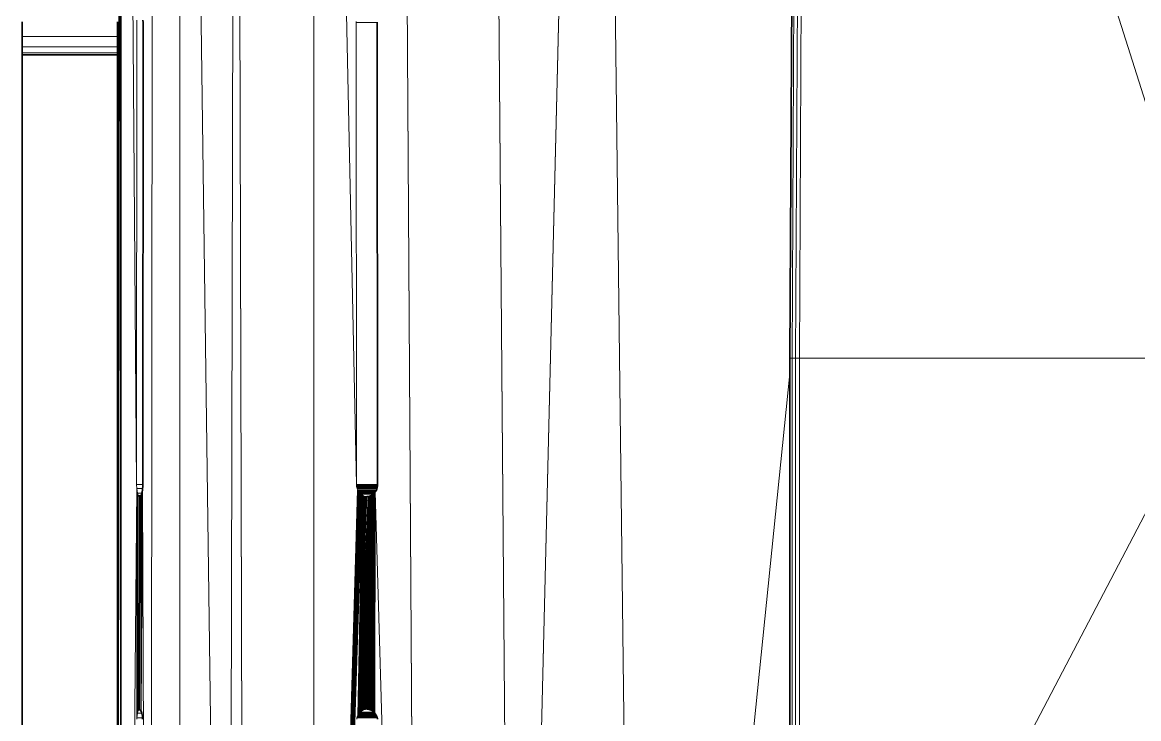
# Model space of a CAD drawing. Header units: inches. Extents: x 1 to 101, y 1 to 36.
# Drawn here: x 77.549 to 82.143, y 15.464 to 18.329 of the extents above; entities that cross this region are included whole.
import ezdxf

# ---------------------------------------------------------------- set-up
doc = ezdxf.new("R2010")
doc.units = ezdxf.units.IN
doc.header["$MEASUREMENT"] = 0
doc.layers.add('Default', color=7, linetype='Continuous')

msp = doc.modelspace()

# ---------------------------------------------------------------- linework, layer by layer
at = {"layer": 'Default', "color": 8, "lineweight": 0, "true_color": 0x7b7b7b, "transparency": 33554687}
for p, q in [((78.0745, 9.2099), (78.0899, 24.8144)), ((78.1973, 24.8144), (78.1974, 9.0087))]:
    msp.add_line(p, q, dxfattribs=at).dxf.unprotected_set("ltscale", 0)
at = {"layer": 'Default', "color": 251, "lineweight": 0, "true_color": 0x676767, "transparency": 33554687}
for p, q in [((78.0899, 24.8144), (78.0745, 9.2099)), ((78.0455, 18.3273), (78.0452, 18.337)), ((78.0444, 16.4273), (78.0455, 18.3273)), ((78.0383, 15.4943), (78.0432, 16.4043)), ((78.0432, 16.4043), (78.0437, 16.41)), ((78.0745, 9.2099), (78.0432, 16.4043)), ((78.0432, 16.4043), (78.0745, 9.2099)), ((78.0437, 16.41), (78.0438, 16.411)), ((78.0438, 16.411), (78.0444, 16.4174)), ((78.0444, 16.4174), (78.0444, 16.4273)), ((78.0325, 15.5018), (78.0337, 16.378)), ((78.0337, 16.378), (78.0373, 16.3822)), ((78.0373, 16.3822), (78.0383, 15.4943)), ((78.0354, 15.4982), (78.0325, 15.5018)), ((78.0383, 15.4943), (78.0354, 15.4982)), ((78.0407, 15.4866), (78.0383, 15.4943)), ((78.041, 15.4855), (78.0407, 15.4866)), ((78.042, 15.4796), (78.041, 15.4855)), ((78.043, 15.4739), (78.042, 15.4796)), ((78.0434, 15.4667), (78.043, 15.4739)), ((78.0437, 15.4621), (78.0434, 15.4667))]:
    msp.add_line(p, q, dxfattribs=at).dxf.unprotected_set("ltscale", 0)
at = {"layer": 'Default', "color": 7, "lineweight": 15, "ltscale": 5.289577, "transparency": 33554687}
for p, q in [((78.0745, 9.2099), (78.0899, 24.8144)), ((78.1973, 24.8144), (78.1974, 9.0087)), ((78.3979, 9.9536), (78.4276, 24.8144)), ((78.4662, 9.9537), (78.4276, 24.8144)), ((78.7484, 24.8144), (78.7475, 9.9537)), ((79.1856, 9.9537), (79.0932, 24.8144)), ((79.572, 10.7327), (79.4587, 24.8144)), ((79.9126, 24.8144), (80.0804, 10.7274)), ((80.7168, 16.9472), (80.745, 22.4117)), ((80.7308, 16.9472), (80.7587, 22.4085)), ((80.7469, 16.9472), (80.7744, 22.405)), ((80.7086, 16.9473), (80.7152, 18.459)), ((78.0186, 16.4273), (78.0197, 18.337)), ((78.9224, 18.3273), (78.9226, 18.3323)), ((78.9236, 16.4273), (78.9224, 18.3273)), ((78.9224, 18.3273), (79.0084, 18.3273)), ((77.9399, 18.2705), (77.5487, 18.2705)), ((77.9399, 18.2275), (77.5487, 18.2275)), ((77.5487, 18.2024), (77.9399, 18.2024)), ((80.7074, 16.9473), (80.7086, 16.9473)), ((80.7086, 16.9473), (80.7074, 16.8838)), ((80.7086, 16.9473), (80.7168, 16.9472)), ((80.7168, 16.9472), (80.7168, 13.5901)), ((80.7168, 16.9472), (80.7308, 16.9472)), ((80.7469, 16.9472), (80.7308, 16.9472)), ((80.7308, 16.9472), (80.7309, 13.5898)), ((80.7471, 13.5898), (80.7469, 16.9472)), ((80.7469, 16.9472), (82.5046, 16.9472)), ((80.0804, 10.7274), (80.7074, 16.8838)), ((80.7074, 16.8838), (80.7084, 13.5905)), ((78.0194, 16.41), (77.9535, 9.0087)), ((78.0194, 16.41), (78.0186, 16.4273)), ((78.0186, 16.4273), (78.0444, 16.4273)), ((78.0227, 16.3909), (78.0194, 16.41)), ((78.0194, 16.41), (78.0437, 16.41)), ((78.0194, 16.41), (78.0196, 15.4667)), ((78.0383, 15.4943), (78.0432, 16.4043)), ((78.0745, 9.2099), (78.0432, 16.4043)), ((78.9279, 16.4057), (78.7833, 11.2692)), ((79.0105, 16.4273), (78.9236, 16.4273)), ((78.9236, 16.4273), (78.9238, 16.4224)), ((78.925, 16.4224), (78.9236, 16.4273)), ((78.9242, 16.4192), (78.9238, 16.4224)), ((78.9242, 16.4192), (78.925, 16.4224)), ((78.9251, 16.4145), (78.9242, 16.4192)), ((78.9242, 16.4192), (79.0099, 16.4192)), ((78.925, 16.4224), (79.0105, 16.4224)), ((78.9263, 16.41), (78.9251, 16.4145)), ((78.9251, 16.4145), (79.009, 16.4145)), ((79.0078, 16.41), (78.9263, 16.41)), ((78.9263, 16.41), (78.9279, 16.4057)), ((78.9279, 16.4057), (78.9298, 16.4016)), ((78.9279, 16.4057), (79.0062, 16.4057)), ((79.0104, 16.4077), (79.0089, 16.4078)), ((78.0222, 15.4866), (78.0227, 16.3909)), ((78.0256, 16.3829), (78.0227, 16.3909)), ((78.0227, 16.3909), (78.0405, 16.3909)), ((78.0303, 16.3776), (78.0256, 16.3829)), ((78.0256, 16.3829), (78.0373, 16.3822)), ((78.0256, 15.4975), (78.0256, 16.3829)), ((78.0291, 15.5017), (78.0303, 16.3776)), ((78.0325, 15.5018), (78.0337, 16.378)), ((78.0383, 15.4943), (78.0373, 16.3822)), ((78.0383, 15.4943), (78.0403, 16.3882)), ((78.7833, 11.2692), (78.9298, 16.4016)), ((78.932, 16.3978), (78.7833, 11.2692)), ((78.9345, 16.3942), (78.7833, 11.2692)), ((78.7833, 11.2692), (78.9373, 16.3909)), ((78.9403, 16.3879), (78.7833, 11.2692)), ((78.9436, 16.3852), (78.7833, 11.2692)), ((78.9471, 16.3829), (78.7833, 11.2692)), ((78.9859, 16.3822), (78.9291, 15.4753)), ((78.9508, 16.381), (78.9291, 15.4753)), ((78.9291, 15.4753), (78.9821, 16.3804)), ((78.9547, 16.3794), (78.9291, 15.4753)), ((78.9782, 16.379), (78.9291, 15.4753)), ((78.9587, 16.3783), (78.9291, 15.4753)), ((78.9291, 15.4753), (78.9742, 16.378)), ((78.9291, 15.4753), (78.9628, 16.3776)), ((78.9714, 16.3776), (78.9291, 15.4753)), ((78.9671, 16.3773), (78.9291, 15.4753)), ((78.9298, 16.4016), (78.932, 16.3978)), ((78.9298, 16.4016), (79.0043, 16.4016)), ((78.9311, 15.4793), (78.9988, 16.3931)), ((78.9959, 16.3899), (78.9311, 15.4793)), ((78.9311, 15.4793), (78.9928, 16.387)), ((78.9894, 16.3844), (78.9311, 15.4793)), ((78.932, 16.3978), (78.9345, 16.3942)), ((78.932, 16.3978), (79.0021, 16.3978)), ((78.9988, 16.3931), (78.9334, 15.4831)), ((78.9345, 16.3942), (78.9996, 16.3942)), ((78.9373, 16.3909), (78.9345, 16.3942)), ((78.936, 15.4866), (78.9988, 16.3931)), ((78.9968, 16.3909), (78.9373, 16.3909)), ((78.9373, 16.3909), (78.9403, 16.3879)), ((78.9988, 16.3931), (78.9389, 15.4898)), ((78.9403, 16.3879), (78.9436, 16.3852)), ((78.9403, 16.3879), (78.9937, 16.3879)), ((78.942, 15.4927), (78.9988, 16.3931)), ((78.9436, 16.3852), (78.9471, 16.3829)), ((78.9988, 16.3931), (78.9453, 15.4953)), ((78.9471, 16.3829), (78.9488, 16.3829)), ((78.9488, 16.3829), (78.9508, 16.381)), ((78.9988, 16.3931), (78.9489, 15.4975)), ((78.9508, 16.381), (78.9525, 16.381)), ((78.9525, 16.381), (78.9547, 16.3794)), ((78.9526, 15.4993), (78.9988, 16.3931)), ((78.9547, 16.3794), (78.9562, 16.3794)), ((78.9562, 16.3794), (78.9587, 16.3783)), ((78.9988, 16.3931), (78.9566, 15.5007)), ((78.9587, 16.3783), (78.9601, 16.3783)), ((78.9601, 16.3783), (78.9628, 16.3776)), ((78.9606, 15.5017), (78.9988, 16.3931)), ((78.9628, 16.3776), (78.9641, 16.3776)), ((78.9988, 16.3931), (78.9634, 15.5021)), ((78.9641, 16.3776), (78.9671, 16.3773)), ((78.9677, 15.5023), (78.9988, 16.3931)), ((78.9988, 16.3931), (78.9719, 15.5021)), ((78.9761, 15.5014), (78.9988, 16.3931)), ((78.9988, 16.3931), (78.9801, 15.5003)), ((79.0014, 16.3966), (78.984, 15.4987)), ((78.9877, 15.4968), (79.0014, 16.3966)), ((79.0014, 16.3966), (78.9912, 15.4944)), ((78.9944, 15.4918), (79.0014, 16.3966)), ((79.0014, 16.3966), (78.9975, 15.4888)), ((79.0014, 16.3966), (78.9994, 15.4866)), ((79.1856, 9.9537), (79.0014, 16.3966)), ((78.0196, 15.4667), (78.0222, 15.4866)), ((78.0222, 15.4866), (78.0256, 15.4975)), ((78.0222, 15.4866), (78.0407, 15.4866)), ((78.0256, 15.4975), (78.0291, 15.5017)), ((78.0256, 15.4975), (78.0354, 15.4982)), ((78.0291, 15.5017), (78.0325, 15.5018)), ((78.936, 15.4866), (78.9334, 15.4831)), ((78.9389, 15.4898), (78.936, 15.4866)), ((78.936, 15.4866), (78.9994, 15.4866)), ((78.942, 15.4927), (78.9389, 15.4898)), ((78.9389, 15.4898), (78.9965, 15.4898)), ((78.9433, 15.4927), (78.942, 15.4927)), ((78.9453, 15.4953), (78.9433, 15.4927)), ((78.9466, 15.4953), (78.9453, 15.4953)), ((78.9489, 15.4975), (78.9466, 15.4953)), ((78.9526, 15.4993), (78.9489, 15.4975)), ((78.9538, 15.4993), (78.9526, 15.4993)), ((78.9566, 15.5007), (78.9538, 15.4993)), ((78.9606, 15.5017), (78.9566, 15.5007)), ((78.9634, 15.5021), (78.9606, 15.5017)), ((78.9677, 15.5023), (78.9634, 15.5021)), ((78.0193, 15.462), (78.0196, 15.4667)), ((78.0196, 15.4667), (78.0434, 15.4667)), ((78.926, 15.4667), (78.9251, 15.462)), ((78.9274, 15.4711), (78.926, 15.4667)), ((78.926, 15.4667), (79.0093, 15.4667)), ((78.9291, 15.4753), (78.9274, 15.4711)), ((78.9274, 15.4711), (79.0085, 15.471)), ((78.9311, 15.4793), (78.9291, 15.4753)), ((78.9291, 15.4753), (79.0059, 15.4759)), ((78.9334, 15.4831), (78.9311, 15.4793)), ((78.9311, 15.4793), (79.0043, 15.4793)), ((78.9334, 15.4831), (79.002, 15.4831))]:
    msp.add_line(p, q, dxfattribs=at)
at = {"layer": 'Default', "color": 252, "lineweight": 0, "true_color": 0x909090, "transparency": 33554687}
for p, q in [((78.1974, 9.0087), (78.1973, 24.8144)), ((78.1973, 24.8144), (78.3979, 9.9536))]:
    msp.add_line(p, q, dxfattribs=at).dxf.unprotected_set("ltscale", 0)
at = {"layer": 'Default', "color": 252, "lineweight": 0, "true_color": 0x919191, "transparency": 33554687}
for p, q in [((78.3979, 9.9536), (78.1973, 24.8144)), ((78.4276, 24.8144), (78.3979, 9.9536))]:
    msp.add_line(p, q, dxfattribs=at).dxf.unprotected_set("ltscale", 0)
at = {"layer": 'Default', "color": 253, "lineweight": 0, "true_color": 0x9e9e9e, "transparency": 33554687}
for p, q in [((78.3979, 9.9536), (78.4276, 24.8144)), ((78.4276, 24.8144), (78.4662, 9.9537))]:
    msp.add_line(p, q, dxfattribs=at).dxf.unprotected_set("ltscale", 0)
at = {"layer": 'Default', "color": 253, "lineweight": 0, "true_color": 0xa3a3a3, "transparency": 33554687}
for p, q in [((78.4662, 9.9537), (78.4276, 24.8144)), ((78.7484, 24.8144), (78.7475, 9.9537)), ((78.7475, 9.9537), (78.7484, 24.8144)), ((78.7484, 24.8144), (78.9236, 16.4273)), ((78.9279, 16.4057), (78.7833, 11.2692)), ((78.9236, 16.4273), (78.9238, 16.4224)), ((78.9238, 16.4224), (78.9242, 16.4192)), ((78.9242, 16.4192), (78.9251, 16.4145)), ((78.9251, 16.4145), (78.9263, 16.41)), ((78.9263, 16.41), (78.9279, 16.4057))]:
    msp.add_line(p, q, dxfattribs=at).dxf.unprotected_set("ltscale", 0)
at = {"layer": 'Default', "color": 9, "lineweight": 0, "true_color": 0xbababa, "transparency": 33554687}
for p, q in [((78.9236, 16.4273), (78.7484, 24.8144)), ((78.9226, 18.3323), (78.9224, 18.3273)), ((78.9224, 18.3273), (78.9236, 16.4273)), ((78.9994, 15.4866), (79.0014, 16.3966)), ((79.0014, 16.3966), (79.1856, 9.9537)), ((79.0003, 15.4855), (78.9994, 15.4866)), ((79.002, 15.4831), (79.0003, 15.4855)), ((79.0028, 15.4819), (79.002, 15.4831)), ((79.0043, 15.4793), (79.0028, 15.4819)), ((79.005, 15.4779), (79.0043, 15.4793)), ((79.0059, 15.4759), (79.005, 15.4779)), ((79.0069, 15.4739), (79.0059, 15.4759)), ((79.0085, 15.471), (79.0069, 15.4739)), ((79.0085, 15.4696), (79.0085, 15.471)), ((79.0093, 15.4667), (79.0085, 15.4696)), ((79.0105, 15.4651), (79.0093, 15.4667)), ((79.0103, 15.462), (79.0105, 15.4651))]:
    msp.add_line(p, q, dxfattribs=at).dxf.unprotected_set("ltscale", 0)
at = {"layer": 'Default', "color": 9, "lineweight": 0, "true_color": 0xb8b8b8, "transparency": 33554687}
for p, q in [((79.0932, 24.8144), (79.1856, 9.9537)), ((79.0932, 24.8144), (79.1856, 9.9537)), ((79.0084, 18.3273), (79.0084, 18.3298)), ((79.0084, 18.3273), (79.0084, 18.3298)), ((79.0105, 16.4273), (79.0084, 18.3273)), ((79.0105, 16.4273), (79.0084, 18.3273)), ((79.0043, 16.4016), (79.0057, 16.4043)), ((79.0043, 16.4016), (79.0057, 16.4043)), ((79.0057, 16.4043), (79.0062, 16.4057)), ((79.0057, 16.4043), (79.0062, 16.4057)), ((79.0062, 16.4057), (79.0071, 16.4078)), ((79.0062, 16.4057), (79.0071, 16.4078)), ((79.0071, 16.4078), (79.0078, 16.41)), ((79.0071, 16.4078), (79.0078, 16.41)), ((79.0078, 16.41), (79.0087, 16.413)), ((79.0078, 16.41), (79.0087, 16.413)), ((79.0087, 16.413), (79.009, 16.4145)), ((79.0087, 16.413), (79.009, 16.4145)), ((79.009, 16.4145), (79.0097, 16.4176)), ((79.009, 16.4145), (79.0097, 16.4176)), ((79.0097, 16.4176), (79.0099, 16.4192)), ((79.0097, 16.4176), (79.0099, 16.4192)), ((79.0099, 16.4192), (79.0105, 16.4207)), ((79.0099, 16.4192), (79.0105, 16.4207)), ((79.0105, 16.4224), (79.0105, 16.4273)), ((79.0105, 16.4224), (79.0105, 16.4273)), ((79.0105, 16.4207), (79.0105, 16.4224)), ((79.0105, 16.4207), (79.0105, 16.4224)), ((78.9994, 15.4866), (79.0014, 16.3966)), ((78.9994, 15.4866), (79.0014, 16.3966)), ((79.0014, 16.3966), (79.0021, 16.3978)), ((79.0014, 16.3966), (79.0021, 16.3978)), ((79.0014, 16.3966), (79.1856, 9.9537)), ((79.1856, 9.9537), (79.0014, 16.3966)), ((79.1856, 9.9537), (79.0014, 16.3966)), ((79.0014, 16.3966), (79.1856, 9.9537)), ((79.0021, 16.3978), (79.0037, 16.4003)), ((79.0021, 16.3978), (79.0037, 16.4003)), ((79.0037, 16.4003), (79.0043, 16.4016)), ((79.0037, 16.4003), (79.0043, 16.4016)), ((79.0003, 15.4855), (78.9994, 15.4866)), ((79.0003, 15.4855), (78.9994, 15.4866)), ((79.002, 15.4831), (79.0003, 15.4855)), ((79.002, 15.4831), (79.0003, 15.4855)), ((79.0028, 15.4819), (79.002, 15.4831)), ((79.0028, 15.4819), (79.002, 15.4831)), ((79.0043, 15.4793), (79.0028, 15.4819)), ((79.0043, 15.4793), (79.0028, 15.4819)), ((79.005, 15.4779), (79.0043, 15.4793)), ((79.005, 15.4779), (79.0043, 15.4793)), ((79.0059, 15.4759), (79.005, 15.4779)), ((79.0059, 15.4759), (79.005, 15.4779)), ((79.0069, 15.4739), (79.0059, 15.4759)), ((79.0069, 15.4739), (79.0059, 15.4759)), ((79.0085, 15.471), (79.0069, 15.4739)), ((79.0085, 15.471), (79.0069, 15.4739)), ((79.0085, 15.4696), (79.0085, 15.471)), ((79.0085, 15.4696), (79.0085, 15.471)), ((79.0093, 15.4667), (79.0085, 15.4696)), ((79.0093, 15.4667), (79.0085, 15.4696)), ((79.0105, 15.4651), (79.0093, 15.4667)), ((79.0105, 15.4651), (79.0093, 15.4667)), ((79.0103, 15.462), (79.0105, 15.4651)), ((79.0103, 15.462), (79.0105, 15.4651))]:
    msp.add_line(p, q, dxfattribs=at).dxf.unprotected_set("ltscale", 0)
at = {"layer": 'Default', "color": 9, "lineweight": 0, "true_color": 0xc4c4c4, "transparency": 33554687}
for p, q in [((79.1856, 9.9537), (79.0932, 24.8144)), ((79.4587, 24.8144), (79.572, 10.7327))]:
    msp.add_line(p, q, dxfattribs=at).dxf.unprotected_set("ltscale", 0)
at = {"layer": 'Default', "color": 9, "lineweight": 0, "true_color": 0xcacaca, "transparency": 33554687}
for p, q in [((79.572, 10.7327), (79.4587, 24.8144)), ((79.9126, 24.8144), (79.572, 10.7327)), ((80.7469, 16.9472), (80.7744, 22.405)), ((80.7744, 22.405), (82.5046, 16.9472)), ((80.7471, 13.5898), (80.7469, 16.9472)), ((80.7469, 16.9472), (82.5046, 16.9472)), ((82.5046, 16.9472), (80.7469, 16.9472)), ((82.5046, 16.9472), (80.7471, 13.5898))]:
    msp.add_line(p, q, dxfattribs=at).dxf.unprotected_set("ltscale", 0)
at = {"layer": 'Default', "color": 9, "lineweight": 0, "true_color": 0xcbcbcb, "transparency": 33554687}
for p, q in [((79.572, 10.7327), (79.9126, 24.8144)), ((79.9126, 24.8144), (80.0804, 10.7274)), ((80.0804, 10.7274), (79.9126, 24.8144)), ((82.5046, 16.9472), (80.7744, 22.405)), ((80.7152, 18.459), (80.7074, 16.9473)), ((80.7074, 16.9473), (80.7074, 16.8838)), ((80.7074, 16.8838), (80.7086, 16.9473)), ((80.7086, 16.9473), (80.7168, 16.9472)), ((80.7168, 16.9472), (80.7168, 13.5901)), ((80.7471, 13.5898), (82.5046, 16.9472)), ((80.7074, 16.8838), (80.0804, 10.7274)), ((80.0804, 10.7274), (80.7074, 16.8838)), ((80.7074, 16.8838), (80.7069, 13.5909)), ((80.7084, 13.5905), (80.7074, 16.8838))]:
    msp.add_line(p, q, dxfattribs=at).dxf.unprotected_set("ltscale", 0)
at = {"layer": 'Default', "color": 254, "lineweight": 0, "true_color": 0xcccccc, "transparency": 33554687}
for p, q in [((77.9399, 13.4408), (77.9551, 24.5661)), ((77.9551, 24.5661), (77.9535, 9.0087)), ((77.5487, 18.1951), (77.5487, 18.2024)), ((77.5487, 18.2024), (77.9399, 18.2024)), ((77.5487, 15.3154), (77.5487, 18.1951)), ((77.5487, 18.1951), (77.9399, 18.1951)), ((77.9399, 18.1951), (77.5487, 18.1951)), ((77.9399, 18.2024), (77.9399, 18.1951)), ((77.9399, 18.1951), (77.9399, 15.3154))]:
    msp.add_line(p, q, dxfattribs=at).dxf.unprotected_set("ltscale", 0)
at = {"layer": 'Default', "color": 253, "lineweight": 0, "true_color": 0xa8a8a8, "transparency": 33554687}
for p, q in [((77.9551, 24.5661), (77.9399, 13.4408)), ((77.9399, 18.2705), (77.9399, 18.331)), ((77.9399, 18.2275), (77.9399, 18.2705)), ((77.9399, 18.2024), (77.9399, 18.2275)), ((77.9399, 18.1951), (77.9399, 18.2024)), ((77.9399, 15.3154), (77.9399, 18.1951))]:
    msp.add_line(p, q, dxfattribs=at).dxf.unprotected_set("ltscale", 0)
at = {"layer": 'Default', "color": 7, "lineweight": 35, "ltscale": 5.289577, "transparency": 33554687}
for p, q in [((77.9399, 13.4408), (77.9551, 24.5661)), ((77.9551, 24.5661), (77.9535, 9.0087)), ((80.7152, 18.459), (80.7074, 16.9473)), ((78.0455, 18.3273), (78.0452, 18.337)), ((77.5487, 18.2705), (77.5487, 18.331)), ((77.9399, 18.331), (77.9399, 18.2705)), ((78.0455, 18.3273), (78.0444, 16.4273)), ((79.0084, 18.3273), (79.0084, 18.3298)), ((79.0084, 18.3273), (79.0105, 16.4273)), ((77.5487, 18.2275), (77.5487, 18.2705)), ((77.9399, 18.2705), (77.9399, 18.2275)), ((77.5487, 18.2024), (77.5487, 18.2275)), ((77.5487, 18.1951), (77.5487, 18.2024)), ((77.9399, 18.1951), (77.5487, 18.1951)), ((77.5487, 15.3154), (77.5487, 18.1951)), ((77.9399, 18.2275), (77.9399, 18.2024)), ((77.9399, 18.2024), (77.9399, 18.1951)), ((77.9399, 15.3154), (77.9399, 18.1951)), ((80.7074, 16.9473), (80.7074, 16.8838)), ((80.7074, 16.8838), (80.7069, 13.5909)), ((78.0432, 16.4043), (78.0405, 16.3909)), ((78.0437, 16.41), (78.0432, 16.4043)), ((78.0438, 16.411), (78.0437, 16.41)), ((78.0438, 16.411), (78.0444, 16.4174)), ((78.0444, 16.4273), (78.0444, 16.4174)), ((79.0043, 16.4016), (79.0057, 16.4043)), ((79.0057, 16.4043), (79.0062, 16.4057)), ((79.0062, 16.4057), (79.0071, 16.4078)), ((79.0071, 16.4078), (79.0078, 16.41)), ((79.0078, 16.41), (79.0087, 16.413)), ((79.0087, 16.413), (79.009, 16.4145)), ((79.009, 16.4145), (79.0097, 16.4176)), ((79.0097, 16.4176), (79.0099, 16.4192)), ((79.0099, 16.4192), (79.0105, 16.4207)), ((79.0105, 16.4224), (79.0105, 16.4273)), ((79.0105, 16.4207), (79.0105, 16.4224)), ((78.0337, 16.378), (78.0303, 16.3776)), ((78.0373, 16.3822), (78.0337, 16.378)), ((78.0403, 16.3882), (78.0373, 16.3822)), ((78.0405, 16.3909), (78.0403, 16.3899)), ((78.0403, 16.3882), (78.0403, 16.3899)), ((78.9671, 16.3773), (78.9714, 16.3776)), ((78.9714, 16.3776), (78.9742, 16.378)), ((78.9742, 16.378), (78.9782, 16.379)), ((78.9782, 16.379), (78.9821, 16.3804)), ((78.9821, 16.3804), (78.9859, 16.3822)), ((78.9859, 16.3822), (78.9894, 16.3844)), ((78.9894, 16.3844), (78.9928, 16.387)), ((78.9928, 16.387), (78.9937, 16.3879)), ((78.9937, 16.3879), (78.9959, 16.3899)), ((78.9959, 16.3899), (78.9968, 16.3909)), ((78.9968, 16.3909), (78.9988, 16.3931)), ((78.9988, 16.3931), (78.9996, 16.3942)), ((78.9996, 16.3942), (79.0014, 16.3966)), ((79.0014, 16.3966), (79.0021, 16.3978)), ((79.0021, 16.3978), (79.0037, 16.4003)), ((79.0037, 16.4003), (79.0043, 16.4016)), ((78.0354, 15.4982), (78.0325, 15.5018)), ((78.0354, 15.4982), (78.0383, 15.4943)), ((78.0383, 15.4943), (78.0407, 15.4866)), ((78.0407, 15.4866), (78.041, 15.4855)), ((78.042, 15.4796), (78.041, 15.4855)), ((78.9719, 15.5021), (78.9677, 15.5023)), ((78.9761, 15.5014), (78.9719, 15.5021)), ((78.9801, 15.5003), (78.9761, 15.5014)), ((78.984, 15.4987), (78.9801, 15.5003)), ((78.9877, 15.4968), (78.984, 15.4987)), ((78.9912, 15.4944), (78.9877, 15.4968)), ((78.9944, 15.4918), (78.9912, 15.4944)), ((78.9965, 15.4898), (78.9944, 15.4918)), ((78.9975, 15.4888), (78.9965, 15.4898)), ((78.9994, 15.4866), (78.9975, 15.4888)), ((79.0003, 15.4855), (78.9994, 15.4866)), ((79.002, 15.4831), (79.0003, 15.4855)), ((78.042, 15.4796), (78.043, 15.4739)), ((78.043, 15.4739), (78.0434, 15.4667)), ((78.0434, 15.4667), (78.0437, 15.4621)), ((79.0028, 15.4819), (79.002, 15.4831)), ((79.0028, 15.4819), (79.0043, 15.4793)), ((79.0043, 15.4793), (79.005, 15.4779)), ((79.0059, 15.4759), (79.005, 15.4779)), ((79.0069, 15.4739), (79.0059, 15.4759)), ((79.0069, 15.4739), (79.0085, 15.471)), ((79.0085, 15.4696), (79.0085, 15.471)), ((79.0085, 15.4696), (79.0093, 15.4667)), ((79.0093, 15.4667), (79.0105, 15.4651)), ((79.0103, 15.462), (79.0105, 15.4651))]:
    msp.add_line(p, q, dxfattribs=at)
at = {"layer": 'Default', "color": 251, "lineweight": 0, "true_color": 0x626262, "transparency": 33554687}
for p, q in [((77.9535, 9.0087), (77.9551, 24.5661)), ((78.0186, 16.4273), (77.9551, 24.5661)), ((77.9551, 24.5661), (78.0186, 16.4273)), ((78.0197, 18.337), (78.0186, 16.4273)), ((77.9535, 9.0087), (78.0194, 16.41)), ((78.0194, 16.41), (77.9535, 9.0087)), ((78.0186, 16.4273), (78.0194, 16.41)), ((78.0194, 16.41), (78.0196, 15.4667)), ((78.0222, 15.4866), (78.0227, 16.3909)), ((78.0227, 16.3909), (78.0256, 16.3829)), ((78.0256, 16.3829), (78.0256, 15.4975)), ((78.0291, 15.5017), (78.0303, 16.3776)), ((78.0303, 16.3776), (78.0337, 16.378)), ((78.0337, 16.378), (78.0325, 15.5018)), ((78.0256, 15.4975), (78.0222, 15.4866)), ((78.0325, 15.5018), (78.0291, 15.5017)), ((78.0196, 15.4667), (78.0193, 15.462))]:
    msp.add_line(p, q, dxfattribs=at).dxf.unprotected_set("ltscale", 0)
at = {"layer": 'Default', "color": 9, "lineweight": 0, "true_color": 0xc5c5c5, "transparency": 33554687}
for p, q in [((80.7168, 16.9472), (80.745, 22.4117)), ((80.7587, 22.4085), (80.7308, 16.9472)), ((80.7308, 16.9472), (80.7168, 16.9472))]:
    msp.add_line(p, q, dxfattribs=at).dxf.unprotected_set("ltscale", 0)
at = {"layer": 'Default', "color": 253, "lineweight": 0, "true_color": 0xababab, "transparency": 33554687}
for p, q in [((80.745, 22.4117), (80.7168, 16.9472)), ((80.7086, 16.9473), (80.7152, 18.459)), ((80.7168, 16.9472), (80.7086, 16.9473))]:
    msp.add_line(p, q, dxfattribs=at).dxf.unprotected_set("ltscale", 0)
at = {"layer": 'Default', "color": 251, "lineweight": 0, "true_color": 0x656565, "transparency": 33554687}
for p, q in [((80.7308, 16.9472), (80.7587, 22.4085)), ((80.7744, 22.405), (80.7469, 16.9472)), ((80.7469, 16.9472), (80.7308, 16.9472))]:
    msp.add_line(p, q, dxfattribs=at).dxf.unprotected_set("ltscale", 0)
at = {"layer": 'Default', "color": 9, "lineweight": 0, "transparency": 33554687}
for p, q in [((78.0186, 16.4273), (78.0197, 18.337)), ((78.0452, 18.337), (78.0455, 18.3273)), ((78.0455, 18.3273), (78.0444, 16.4273)), ((78.0444, 16.4273), (78.0186, 16.4273))]:
    msp.add_line(p, q, dxfattribs=at).dxf.unprotected_set("ltscale", 0)
at = {"layer": 'Default', "color": 8, "lineweight": 0, "true_color": 0x777777, "transparency": 33554687}
for p, q in [((77.5487, 18.2705), (77.5487, 18.331)), ((77.9399, 18.331), (77.9399, 18.2705)), ((77.9399, 18.2705), (77.5487, 18.2705))]:
    msp.add_line(p, q, dxfattribs=at).dxf.unprotected_set("ltscale", 0)
at = {"layer": 'Default', "color": 252, "lineweight": 0, "true_color": 0x8d8d8d, "transparency": 33554687}
for p, q in [((78.9236, 16.4273), (78.9224, 18.3273)), ((78.9224, 18.3273), (79.0084, 18.3273)), ((79.0084, 18.3273), (79.0105, 16.4273)), ((79.0105, 16.4273), (78.9236, 16.4273))]:
    msp.add_line(p, q, dxfattribs=at).dxf.unprotected_set("ltscale", 0)
at = {"layer": 'Default', "color": 251, "lineweight": 0, "true_color": 0x686868, "transparency": 33554687}
for p, q in [((77.5487, 18.2705), (77.9399, 18.2705)), ((77.5487, 18.2275), (77.5487, 18.2705)), ((77.9399, 18.2705), (77.9399, 18.2275)), ((77.9399, 18.2275), (77.5487, 18.2275))]:
    msp.add_line(p, q, dxfattribs=at).dxf.unprotected_set("ltscale", 0)
at = {"layer": 'Default', "color": 251, "lineweight": 0, "true_color": 0x595959, "transparency": 33554687}
for p, q in [((77.5487, 18.2024), (77.5487, 18.2275)), ((77.5487, 18.2275), (77.9399, 18.2275)), ((77.9399, 18.2024), (77.5487, 18.2024)), ((77.9399, 18.2275), (77.9399, 18.2024))]:
    msp.add_line(p, q, dxfattribs=at).dxf.unprotected_set("ltscale", 0)
at = {"layer": 'Default', "color": 8, "lineweight": 0, "true_color": 0x818181, "transparency": 33554687}
for p, q in [((80.7168, 13.5901), (80.7168, 16.9472)), ((80.7168, 16.9472), (80.7308, 16.9472)), ((80.7308, 16.9472), (80.7309, 13.5898))]:
    msp.add_line(p, q, dxfattribs=at).dxf.unprotected_set("ltscale", 0)
at = {"layer": 'Default', "color": 251, "lineweight": 0, "true_color": 0x525252, "transparency": 33554687}
for p, q in [((80.7309, 13.5898), (80.7308, 16.9472)), ((80.7308, 16.9472), (80.7469, 16.9472)), ((80.7469, 16.9472), (80.7471, 13.5898))]:
    msp.add_line(p, q, dxfattribs=at).dxf.unprotected_set("ltscale", 0)
at = {"layer": 'Default', "color": 251, "lineweight": 0, "true_color": 0x6d6d6d, "transparency": 33554687}
for p, q in [((78.0256, 15.4975), (78.0256, 16.3829)), ((78.0256, 16.3829), (78.0303, 16.3776)), ((78.0303, 16.3776), (78.0291, 15.5017)), ((78.0291, 15.5017), (78.0256, 15.4975))]:
    msp.add_line(p, q, dxfattribs=at).dxf.unprotected_set("ltscale", 0)
at = {"layer": 'Default', "color": 9, "lineweight": 0, "true_color": 0xbfbfbf, "transparency": 33554687}
for p, q in [((78.7833, 11.2692), (78.9471, 16.3829)), ((78.9471, 16.3829), (78.9291, 15.4753)), ((78.926, 15.4667), (78.9251, 15.462)), ((78.9274, 15.4711), (78.926, 15.4667)), ((78.9291, 15.4753), (78.9274, 15.4711))]:
    msp.add_line(p, q, dxfattribs=at).dxf.unprotected_set("ltscale", 0)
at = {"layer": 'Default', "color": 253, "lineweight": 0, "true_color": 0xb5b5b5, "transparency": 33554687}
for p, q in [((78.9801, 15.5003), (78.9988, 16.3931)), ((79.0014, 16.3966), (78.984, 15.4987)), ((78.9988, 16.3931), (78.9996, 16.3942)), ((78.9996, 16.3942), (79.0014, 16.3966)), ((78.984, 15.4987), (78.9801, 15.5003))]:
    msp.add_line(p, q, dxfattribs=at).dxf.unprotected_set("ltscale", 0)

doc.saveas('drawing.dxf')
